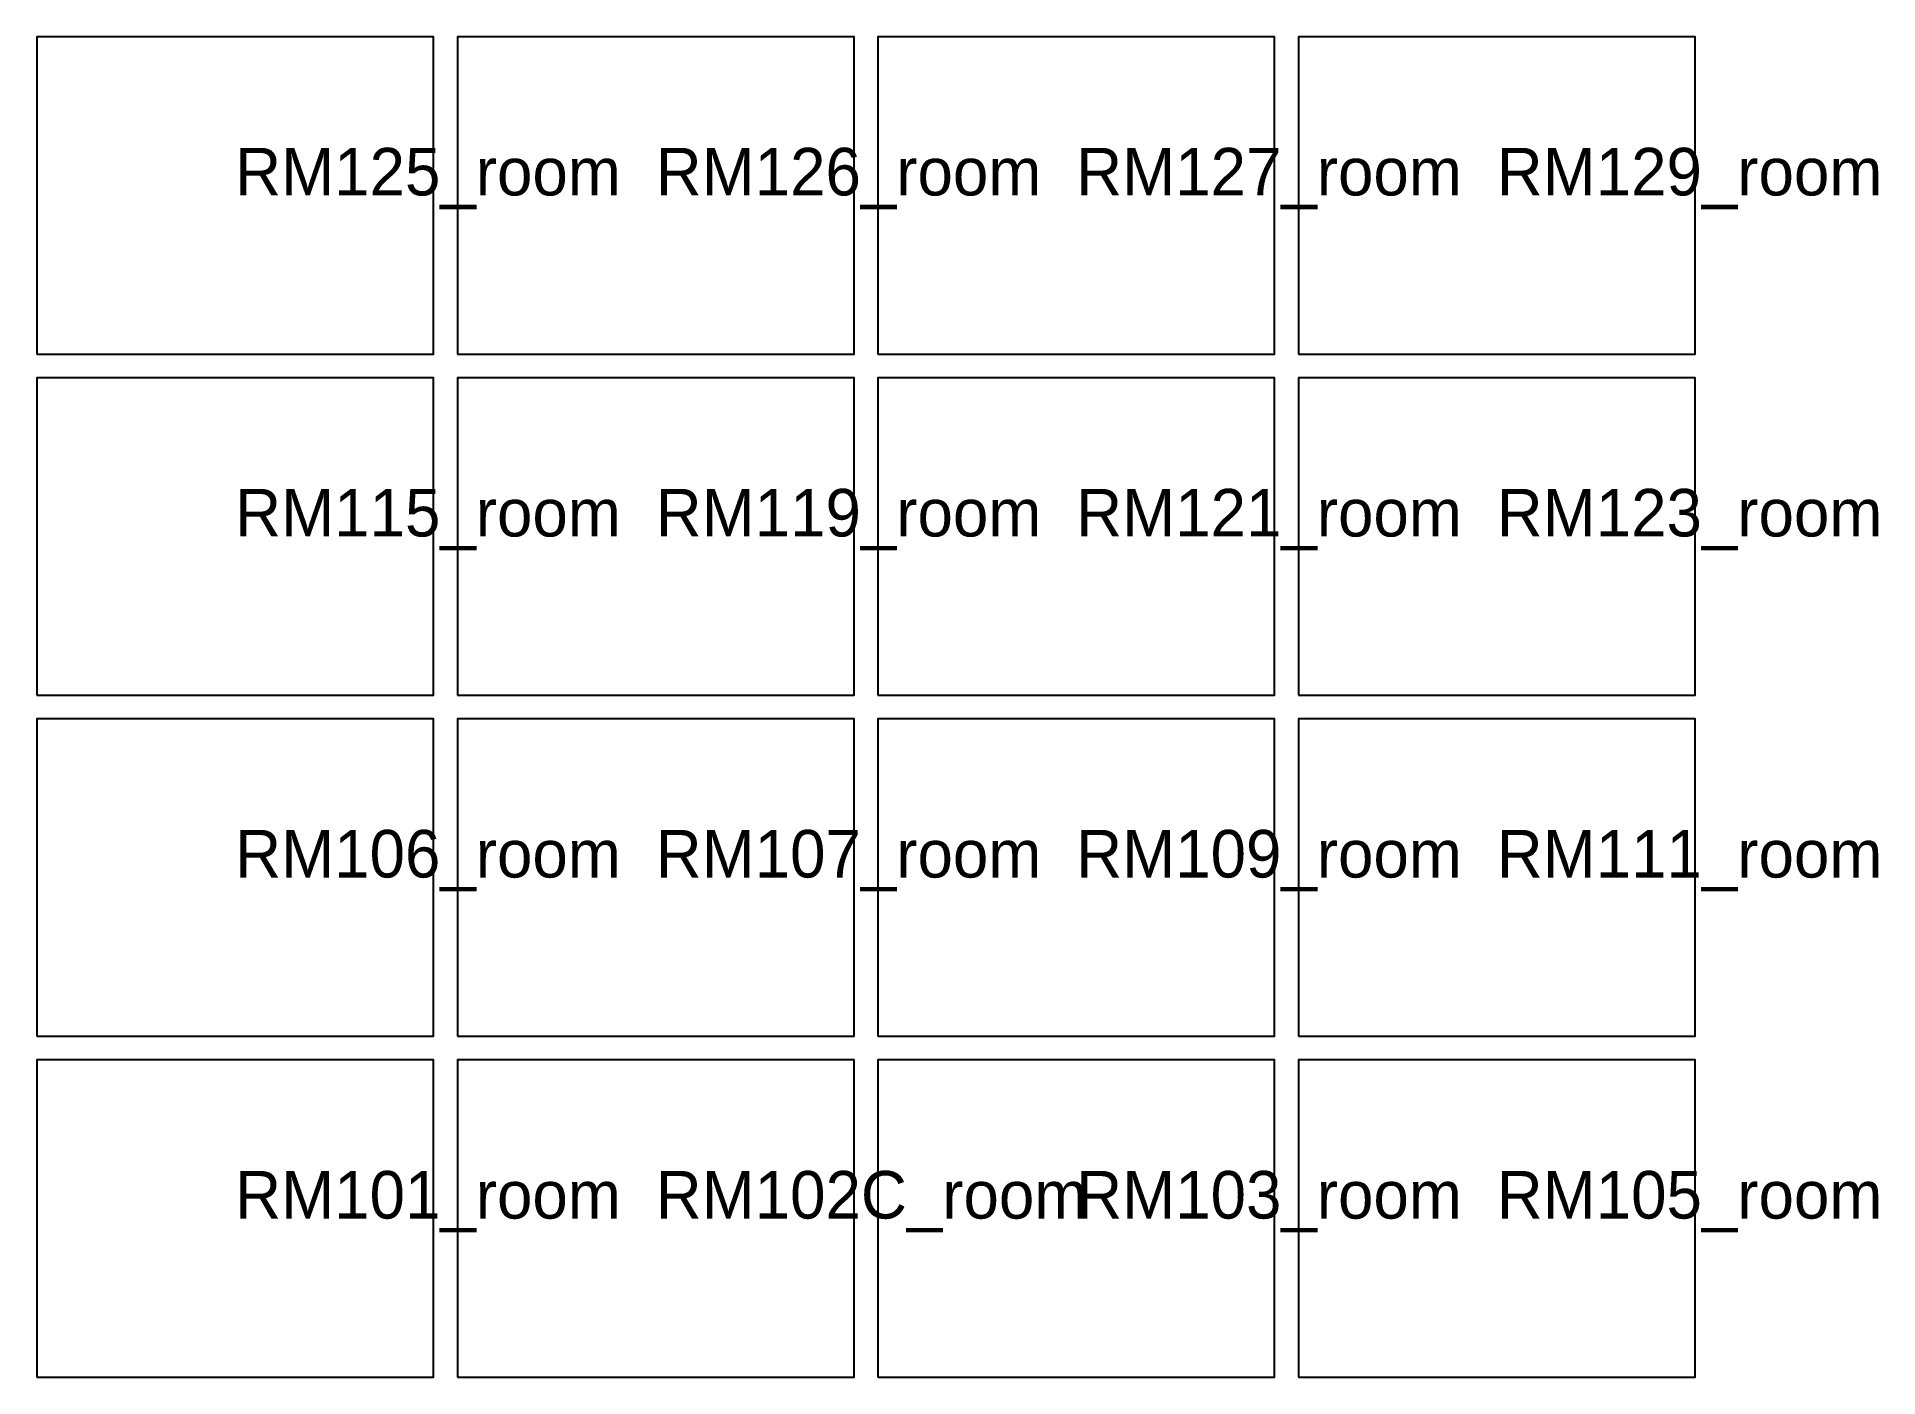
# Model space of a CAD drawing. Header units: metres. Extents: x 0 to 23.2, y 0 to 16.9.
import ezdxf

# ---------------------------------------------------------------- set-up
doc = ezdxf.new("R2010")
doc.units = ezdxf.units.M
doc.layers.add('A-AREA-IDEN', color=7, linetype='Continuous')
doc.layers.add('A-AREA-ROOM', color=7, linetype='Continuous')

msp = doc.modelspace()

# ---------------------------------------------------------------- linework, layer by layer
at = {"layer": 'A-AREA-ROOM'}
for points in [[(0, 12.9), (5, 12.9), (5, 16.9), (0, 16.9)], [(5.3, 12.9), (10.3, 12.9), (10.3, 16.9), (5.3, 16.9)], [(10.6, 12.9), (15.6, 12.9), (15.6, 16.9), (10.6, 16.9)], [(15.9, 12.9), (20.9, 12.9), (20.9, 16.9), (15.9, 16.9)], [(0, 8.6), (5, 8.6), (5, 12.6), (0, 12.6)], [(5.3, 8.6), (10.3, 8.6), (10.3, 12.6), (5.3, 12.6)], [(10.6, 8.6), (15.6, 8.6), (15.6, 12.6), (10.6, 12.6)], [(15.9, 8.6), (20.9, 8.6), (20.9, 12.6), (15.9, 12.6)], [(0, 4.3), (5, 4.3), (5, 8.3), (0, 8.3)], [(5.3, 4.3), (10.3, 4.3), (10.3, 8.3), (5.3, 8.3)], [(10.6, 4.3), (15.6, 4.3), (15.6, 8.3), (10.6, 8.3)], [(15.9, 4.3), (20.9, 4.3), (20.9, 8.3), (15.9, 8.3)], [(0, 0), (5, 0), (5, 4), (0, 4)], [(5.3, 0), (10.3, 0), (10.3, 4), (5.3, 4)], [(10.6, 0), (15.6, 0), (15.6, 4), (10.6, 4)], [(15.9, 0), (20.9, 0), (20.9, 4), (15.9, 4)]]:
    msp.add_lwpolyline(points, close=True, dxfattribs=at)

# ---------------------------------------------------------------- texts
at = {"layer": 'A-AREA-IDEN'}
for s, p in [('RM125_room', (2.5, 14.9)), ('RM126_room', (7.8, 14.9)), ('RM127_room', (13.1, 14.9)), ('RM129_room', (18.4, 14.9)), ('RM115_room', (2.5, 10.6)), ('RM119_room', (7.8, 10.6)), ('RM121_room', (13.1, 10.6)), ('RM123_room', (18.4, 10.6)), ('RM106_room', (2.5, 6.3)), ('RM107_room', (7.8, 6.3)), ('RM109_room', (13.1, 6.3)), ('RM111_room', (18.4, 6.3)), ('RM101_room', (2.5, 2)), ('RM102C_room', (7.8, 2)), ('RM103_room', (13.1, 2)), ('RM105_room', (18.4, 2))]:
    msp.add_text(s, height=0.6, dxfattribs=at).set_placement(p)

doc.saveas('drawing.dxf')
